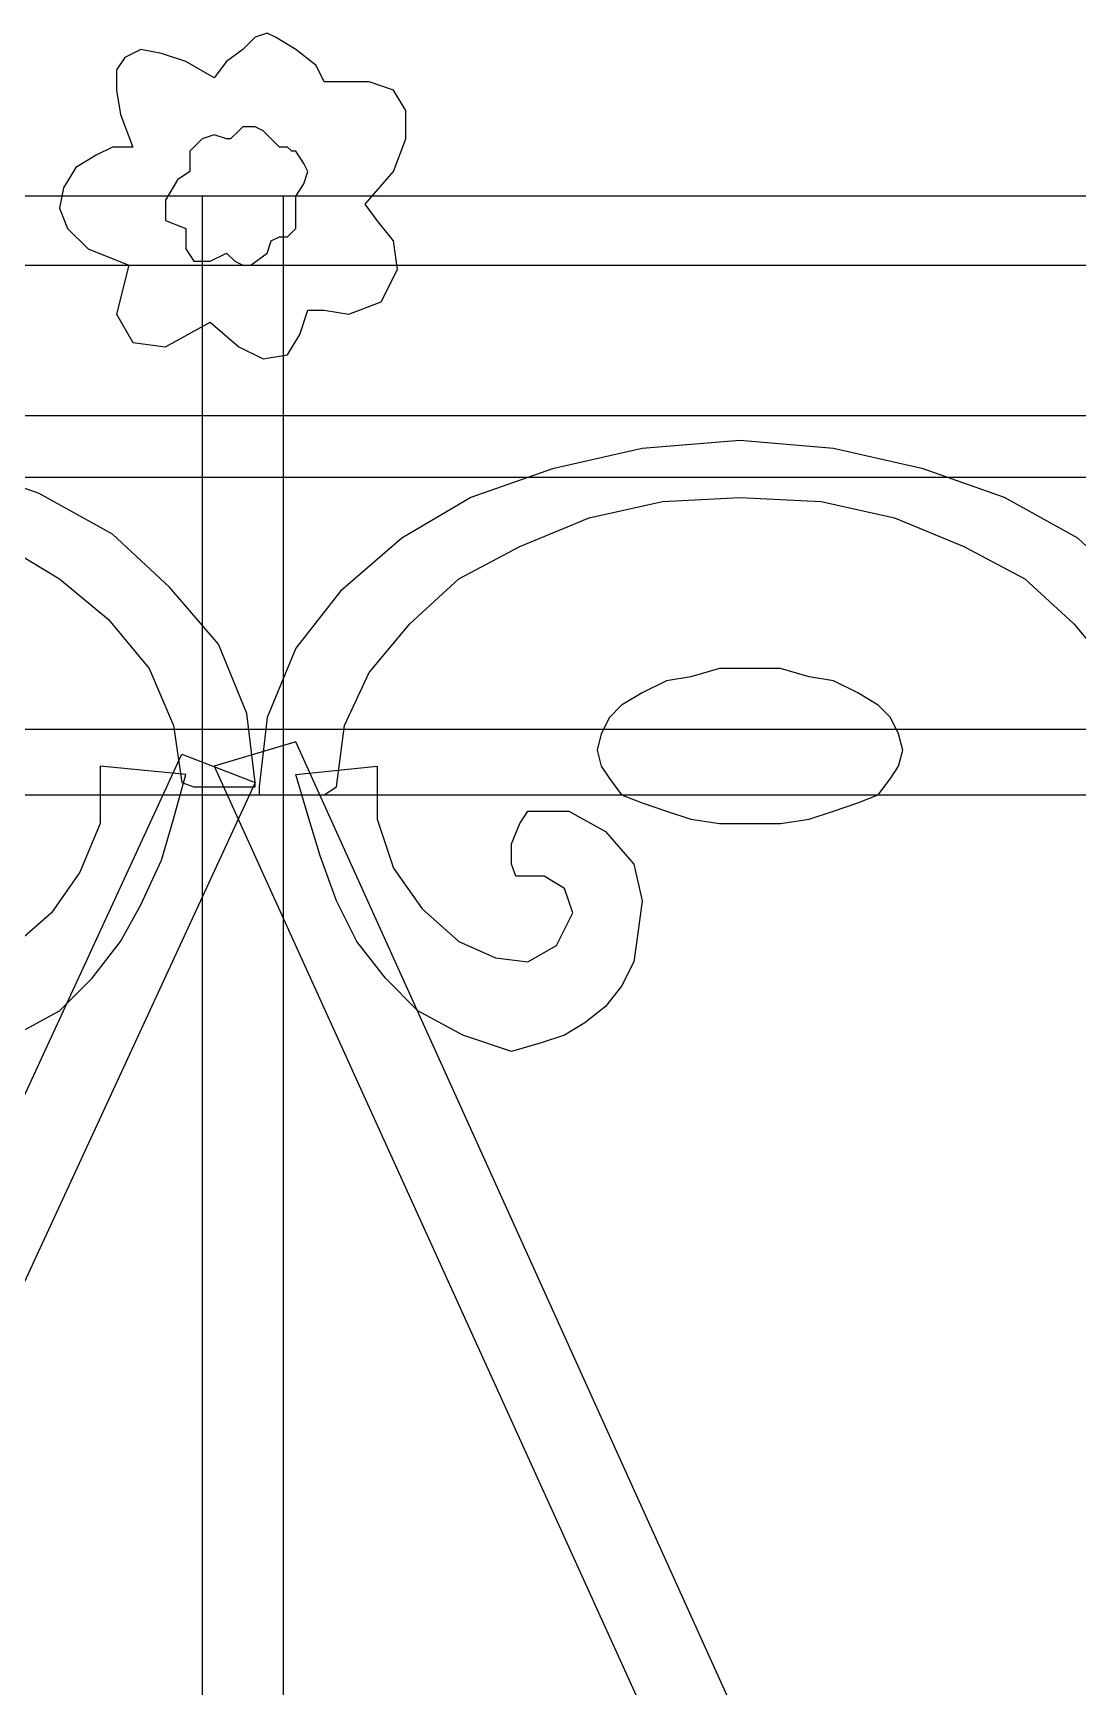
# Model space of a CAD drawing. Header units: centimetres. Extents: x -54 to 52, y -47 to 8.
# Drawn here: x -36.93 to -19.8, y -19.52 to 7.6 of the extents above; entities that cross this region are included whole.
import ezdxf

# ---------------------------------------------------------------- set-up
doc = ezdxf.new("R2010")
doc.units = ezdxf.units.CM
doc.header["$MEASUREMENT"] = 0
doc.layers.add('layer 1', color=7, linetype='Continuous')

msp = doc.modelspace()

# ---------------------------------------------------------------- linework, layer by layer
at = {"layer": 'layer 1', "color": 108}
for points, knots in [([(-31.4896, 4.79108), (-31.4896, 4.79108), (-31.28925, 4.52394), (-31.28925, 4.52394), (-31.28925, 4.52394), (-31.28925, 4.52394), (-31.02212, 4.19003), (-31.02212, 4.19003), (-31.02212, 4.19003), (-31.02212, 4.19003), (-30.95533, 3.72254), (-30.95533, 3.72254), (-30.95533, 3.72254), (-30.95533, 3.72254), (-31.22246, 3.18828), (-31.22246, 3.18828), (-31.22246, 3.18828), (-31.22246, 3.18828), (-31.75673, 2.98793), (-31.75673, 2.98793), (-31.75673, 2.98793), (-31.75673, 2.98793), (-32.15743, 3.05471), (-32.15743, 3.05471), (-32.15743, 3.05471), (-32.15743, 3.05471), (-32.42456, 3.05471), (-32.42456, 3.05471), (-32.42456, 3.05471), (-32.42456, 3.05471), (-32.55813, 2.65401), (-32.55813, 2.65401), (-32.55813, 2.65401), (-32.55813, 2.65401), (-32.75848, 2.3201), (-32.75848, 2.3201), (-32.75848, 2.3201), (-32.75848, 2.3201), (-33.15918, 2.25332), (-33.15918, 2.25332), (-33.15918, 2.25332), (-33.15918, 2.25332), (-33.55987, 2.45367), (-33.55987, 2.45367), (-33.55987, 2.45367), (-33.55987, 2.45367), (-34.02736, 2.85436), (-34.02736, 2.85436), (-34.02736, 2.85436), (-34.02736, 2.85436), (-34.76197, 2.45367), (-34.76197, 2.45367), (-34.76197, 2.45367), (-34.76197, 2.45367), (-35.29624, 2.52045), (-35.29624, 2.52045), (-35.29624, 2.52045), (-35.29624, 2.52045), (-35.56337, 2.98793), (-35.56337, 2.98793), (-35.56337, 2.98793), (-35.56337, 2.98793), (-35.36302, 3.78933), (-35.36302, 3.78933), (-35.36302, 3.78933), (-35.36302, 3.78933), (-36.03085, 4.05646), (-36.03085, 4.05646), (-36.03085, 4.05646), (-36.03085, 4.05646), (-36.36477, 4.39038), (-36.36477, 4.39038), (-36.36477, 4.39038), (-36.36477, 4.39038), (-36.49833, 4.72429), (-36.49833, 4.72429), (-36.49833, 4.72429), (-36.49833, 4.72429), (-36.43155, 5.05821), (-36.43155, 5.05821), (-36.43155, 5.05821), (-36.43155, 5.05821), (-36.2312, 5.39212), (-36.2312, 5.39212), (-36.2312, 5.39212), (-36.2312, 5.39212), (-35.89728, 5.59247), (-35.89728, 5.59247), (-35.89728, 5.59247), (-35.89728, 5.59247), (-35.63015, 5.72604), (-35.63015, 5.72604), (-35.63015, 5.72604), (-35.63015, 5.72604), (-35.29624, 5.72604), (-35.29624, 5.72604), (-35.29624, 5.72604), (-35.29624, 5.72604), (-35.49659, 6.2603), (-35.49659, 6.2603), (-35.49659, 6.2603), (-35.49659, 6.2603), (-35.56337, 6.661), (-35.56337, 6.661), (-35.56337, 6.661), (-35.56337, 6.661), (-35.56337, 6.99492), (-35.56337, 6.99492), (-35.56337, 6.99492), (-35.56337, 6.99492), (-35.4298, 7.19527), (-35.4298, 7.19527), (-35.4298, 7.19527), (-35.4298, 7.19527), (-35.16267, 7.32883), (-35.16267, 7.32883), (-35.16267, 7.32883), (-35.16267, 7.32883), (-34.82875, 7.26205), (-34.82875, 7.26205), (-34.82875, 7.26205), (-34.82875, 7.26205), (-34.42806, 7.12849), (-34.42806, 7.12849), (-34.42806, 7.12849), (-34.42806, 7.12849), (-33.96057, 6.86135), (-33.96057, 6.86135), (-33.96057, 6.86135), (-33.96057, 6.86135), (-33.76022, 7.12849), (-33.76022, 7.12849), (-33.76022, 7.12849), (-33.76022, 7.12849), (-33.49309, 7.32883), (-33.49309, 7.32883), (-33.49309, 7.32883), (-33.49309, 7.32883), (-33.29274, 7.52918), (-33.29274, 7.52918), (-33.29274, 7.52918), (-33.29274, 7.52918), (-33.09239, 7.59597), (-33.09239, 7.59597), (-33.09239, 7.59597), (-33.09239, 7.59597), (-32.95883, 7.52918), (-32.95883, 7.52918), (-32.95883, 7.52918), (-32.95883, 7.52918), (-32.62491, 7.32883), (-32.62491, 7.32883), (-32.62491, 7.32883), (-32.62491, 7.32883), (-32.291, 7.0617), (-32.291, 7.0617), (-32.291, 7.0617), (-32.291, 7.0617), (-32.15743, 6.79457), (-32.15743, 6.79457), (-32.15743, 6.79457), (-32.15743, 6.79457), (-32.02386, 6.79457), (-32.02386, 6.79457), (-32.02386, 6.79457), (-32.02386, 6.79457), (-31.75673, 6.79457), (-31.75673, 6.79457), (-31.75673, 6.79457), (-31.75673, 6.79457), (-31.42281, 6.79457), (-31.42281, 6.79457), (-31.42281, 6.79457), (-31.42281, 6.79457), (-31.02212, 6.661), (-31.02212, 6.661), (-31.02212, 6.661), (-31.02212, 6.661), (-30.82177, 6.32709), (-30.82177, 6.32709), (-30.82177, 6.32709), (-30.82177, 6.32709), (-30.82177, 5.85961), (-30.82177, 5.85961), (-30.82177, 5.85961), (-30.82177, 5.85961), (-31.02212, 5.32534), (-31.02212, 5.32534), (-31.02212, 5.32534), (-31.02212, 5.32534), (-31.4896, 4.79108), (-31.4896, 4.79108)], [0, 0, 0, 0, 0.02083333, 0.02083333, 0.02083333, 0.02083333, 0.04166667, 0.04166667, 0.04166667, 0.04166667, 0.0625, 0.0625, 0.0625, 0.0625, 0.08333333, 0.08333333, 0.08333333, 0.08333333, 0.10416667, 0.10416667, 0.10416667, 0.10416667, 0.125, 0.125, 0.125, 0.125, 0.14583333, 0.14583333, 0.14583333, 0.14583333, 0.16666667, 0.16666667, 0.16666667, 0.16666667, 0.1875, 0.1875, 0.1875, 0.1875, 0.20833333, 0.20833333, 0.20833333, 0.20833333, 0.22916667, 0.22916667, 0.22916667, 0.22916667, 0.25, 0.25, 0.25, 0.25, 0.27083333, 0.27083333, 0.27083333, 0.27083333, 0.29166667, 0.29166667, 0.29166667, 0.29166667, 0.3125, 0.3125, 0.3125, 0.3125, 0.33333333, 0.33333333, 0.33333333, 0.33333333, 0.35416667, 0.35416667, 0.35416667, 0.35416667, 0.375, 0.375, 0.375, 0.375, 0.39583333, 0.39583333, 0.39583333, 0.39583333, 0.41666667, 0.41666667, 0.41666667, 0.41666667, 0.4375, 0.4375, 0.4375, 0.4375, 0.45833333, 0.45833333, 0.45833333, 0.45833333, 0.47916667, 0.47916667, 0.47916667, 0.47916667, 0.5, 0.5, 0.5, 0.5, 0.52083333, 0.52083333, 0.52083333, 0.52083333, 0.54166667, 0.54166667, 0.54166667, 0.54166667, 0.5625, 0.5625, 0.5625, 0.5625, 0.58333333, 0.58333333, 0.58333333, 0.58333333, 0.60416667, 0.60416667, 0.60416667, 0.60416667, 0.625, 0.625, 0.625, 0.625, 0.64583333, 0.64583333, 0.64583333, 0.64583333, 0.66666667, 0.66666667, 0.66666667, 0.66666667, 0.6875, 0.6875, 0.6875, 0.6875, 0.70833333, 0.70833333, 0.70833333, 0.70833333, 0.72916667, 0.72916667, 0.72916667, 0.72916667, 0.75, 0.75, 0.75, 0.75, 0.77083333, 0.77083333, 0.77083333, 0.77083333, 0.79166667, 0.79166667, 0.79166667, 0.79166667, 0.8125, 0.8125, 0.8125, 0.8125, 0.83333333, 0.83333333, 0.83333333, 0.83333333, 0.85416667, 0.85416667, 0.85416667, 0.85416667, 0.875, 0.875, 0.875, 0.875, 0.89583333, 0.89583333, 0.89583333, 0.89583333, 0.91666667, 0.91666667, 0.91666667, 0.91666667, 0.9375, 0.9375, 0.9375, 0.9375, 0.95833333, 0.95833333, 0.95833333, 0.95833333, 0.97916667, 0.97916667, 0.97916667, 0.97916667, 1, 1, 1, 1]), ([(-49.58783, 4.92464), (-49.58783, 4.92464), (47.84878, 4.92464), (47.84878, 4.92464), (47.84878, 4.92464), (47.84878, 4.92464), (47.84878, 3.78933), (47.84878, 3.78933), (47.84878, 3.78933), (47.84878, 3.78933), (-49.58783, 3.78933), (-49.58783, 3.78933), (-49.58783, 3.78933), (-49.58783, 3.78933), (-49.58783, 4.92464), (-49.58783, 4.92464)], [0, 0, 0, 0, 0.25, 0.25, 0.25, 0.25, 0.5, 0.5, 0.5, 0.5, 0.75, 0.75, 0.75, 0.75, 1, 1, 1, 1]), ([(-34.16092, 4.92464), (-34.16092, 4.92464), (-32.82526, 4.92464), (-32.82526, 4.92464), (-32.82526, 4.92464), (-32.82526, 4.92464), (-32.82526, -46.63195), (-32.82526, -46.63195), (-32.82526, -46.63195), (-32.82526, -46.63195), (-34.16092, -46.63195), (-34.16092, -46.63195), (-34.16092, -46.63195), (-34.16092, -46.63195), (-34.16092, 4.92464), (-34.16092, 4.92464)], [0, 0, 0, 0, 0.25, 0.25, 0.25, 0.25, 0.5, 0.5, 0.5, 0.5, 0.75, 0.75, 0.75, 0.75, 1, 1, 1, 1]), ([(-49.58783, 1.31835), (-49.58783, 1.31835), (47.84878, 1.31835), (47.84878, 1.31835), (47.84878, 1.31835), (47.84878, 1.31835), (47.84878, 0.3166), (47.84878, 0.3166), (47.84878, 0.3166), (47.84878, 0.3166), (-49.58783, 0.3166), (-49.58783, 0.3166), (-49.58783, 0.3166), (-49.58783, 0.3166), (-49.58783, 1.31835), (-49.58783, 1.31835)], [0, 0, 0, 0, 0.25, 0.25, 0.25, 0.25, 0.5, 0.5, 0.5, 0.5, 0.75, 0.75, 0.75, 0.75, 1, 1, 1, 1]), ([(-41.23994, 0.98444), (-41.23994, 0.98444), (-39.63714, 0.85087), (-39.63714, 0.85087), (-39.63714, 0.85087), (-39.63714, 0.85087), (-38.16791, 0.51695), (-38.16791, 0.51695), (-38.16791, 0.51695), (-38.16791, 0.51695), (-36.83225, 0.04947), (-36.83225, 0.04947), (-36.83225, 0.04947), (-36.83225, 0.04947), (-35.63015, -0.61836), (-35.63015, -0.61836), (-35.63015, -0.61836), (-35.63015, -0.61836), (-34.69519, -1.48654), (-34.69519, -1.48654), (-34.69519, -1.48654), (-34.69519, -1.48654), (-33.89379, -2.4215), (-33.89379, -2.4215), (-33.89379, -2.4215), (-33.89379, -2.4215), (-33.42631, -3.55682), (-33.42631, -3.55682), (-33.42631, -3.55682), (-33.42631, -3.55682), (-33.29274, -4.69213), (-33.29274, -4.69213), (-33.29274, -4.69213), (-33.29274, -4.69213), (-33.29274, -4.69213), (-33.29274, -4.69213), (-33.29274, -4.69213), (-33.29274, -4.69213), (-33.29274, -4.69213), (-33.29274, -4.69213), (-33.29274, -4.69213), (-33.29274, -4.69213), (-33.29274, -4.75891), (-33.29274, -4.75891), (-33.29274, -4.75891), (-33.29274, -4.75891), (-33.29274, -4.75891), (-33.29274, -4.75891), (-33.29274, -4.75891), (-33.29274, -4.75891), (-33.49309, -4.75891), (-33.49309, -4.75891), (-33.49309, -4.75891), (-33.49309, -4.75891), (-33.89379, -4.75891), (-33.89379, -4.75891), (-33.89379, -4.75891), (-33.89379, -4.75891), (-34.29449, -4.75891), (-34.29449, -4.75891), (-34.29449, -4.75891), (-34.29449, -4.75891), (-34.49484, -4.69213), (-34.49484, -4.69213), (-34.49484, -4.69213), (-34.49484, -4.69213), (-34.62841, -3.75717), (-34.62841, -3.75717), (-34.62841, -3.75717), (-34.62841, -3.75717), (-35.0291, -2.8222), (-35.0291, -2.8222), (-35.0291, -2.8222), (-35.0291, -2.8222), (-35.69694, -2.02081), (-35.69694, -2.02081), (-35.69694, -2.02081), (-35.69694, -2.02081), (-36.49833, -1.35297), (-36.49833, -1.35297), (-36.49833, -1.35297), (-36.49833, -1.35297), (-37.50008, -0.75193), (-37.50008, -0.75193), (-37.50008, -0.75193), (-37.50008, -0.75193), (-38.63539, -0.35123), (-38.63539, -0.35123), (-38.63539, -0.35123), (-38.63539, -0.35123), (-39.90427, -0.01731), (-39.90427, -0.01731), (-39.90427, -0.01731), (-39.90427, -0.01731), (-41.23994, 0.04947), (-41.23994, 0.04947), (-41.23994, 0.04947), (-41.23994, 0.04947), (-42.5756, -0.01731), (-42.5756, -0.01731), (-42.5756, -0.01731), (-42.5756, -0.01731), (-43.7777, -0.35123), (-43.7777, -0.35123), (-43.7777, -0.35123), (-43.7777, -0.35123), (-44.91301, -0.75193), (-44.91301, -0.75193), (-44.91301, -0.75193), (-44.91301, -0.75193), (-45.91476, -1.35297), (-45.91476, -1.35297), (-45.91476, -1.35297), (-45.91476, -1.35297), (-46.78294, -2.02081), (-46.78294, -2.02081), (-46.78294, -2.02081), (-46.78294, -2.02081), (-47.45077, -2.8222), (-47.45077, -2.8222), (-47.45077, -2.8222), (-47.45077, -2.8222), (-47.85147, -3.75717), (-47.85147, -3.75717), (-47.85147, -3.75717), (-47.85147, -3.75717), (-47.98503, -4.69213), (-47.98503, -4.69213), (-47.98503, -4.69213), (-47.98503, -4.69213), (-48.18538, -4.75891), (-48.18538, -4.75891), (-48.18538, -4.75891), (-48.18538, -4.75891), (-48.5193, -4.75891), (-48.5193, -4.75891), (-48.5193, -4.75891), (-48.5193, -4.75891), (-48.92, -4.75891), (-48.92, -4.75891), (-48.92, -4.75891), (-48.92, -4.75891), (-49.12035, -4.75891), (-49.12035, -4.75891), (-49.12035, -4.75891), (-49.12035, -4.75891), (-49.18713, -4.75891), (-49.18713, -4.75891), (-49.18713, -4.75891), (-49.18713, -4.75891), (-49.25391, -4.69213), (-49.25391, -4.69213), (-49.25391, -4.69213), (-49.25391, -4.69213), (-49.25391, -4.69213), (-49.25391, -4.69213), (-49.25391, -4.69213), (-49.25391, -4.69213), (-49.25391, -4.69213), (-49.25391, -4.69213), (-49.25391, -4.69213), (-49.25391, -4.69213), (-49.12035, -3.55682), (-49.12035, -3.55682), (-49.12035, -3.55682), (-49.12035, -3.55682), (-48.65287, -2.4215), (-48.65287, -2.4215), (-48.65287, -2.4215), (-48.65287, -2.4215), (-47.85147, -1.48654), (-47.85147, -1.48654), (-47.85147, -1.48654), (-47.85147, -1.48654), (-46.9165, -0.61836), (-46.9165, -0.61836), (-46.9165, -0.61836), (-46.9165, -0.61836), (-45.71441, 0.04947), (-45.71441, 0.04947), (-45.71441, 0.04947), (-45.71441, 0.04947), (-44.37874, 0.51695), (-44.37874, 0.51695), (-44.37874, 0.51695), (-44.37874, 0.51695), (-42.84273, 0.85087), (-42.84273, 0.85087), (-42.84273, 0.85087), (-42.84273, 0.85087), (-41.23994, 0.98444), (-41.23994, 0.98444)], [0, 0, 0, 0, 0.02083333, 0.02083333, 0.02083333, 0.02083333, 0.04166667, 0.04166667, 0.04166667, 0.04166667, 0.0625, 0.0625, 0.0625, 0.0625, 0.08333333, 0.08333333, 0.08333333, 0.08333333, 0.10416667, 0.10416667, 0.10416667, 0.10416667, 0.125, 0.125, 0.125, 0.125, 0.14583333, 0.14583333, 0.14583333, 0.14583333, 0.16666667, 0.16666667, 0.16666667, 0.16666667, 0.1875, 0.1875, 0.1875, 0.1875, 0.20833333, 0.20833333, 0.20833333, 0.20833333, 0.22916667, 0.22916667, 0.22916667, 0.22916667, 0.25, 0.25, 0.25, 0.25, 0.27083333, 0.27083333, 0.27083333, 0.27083333, 0.29166667, 0.29166667, 0.29166667, 0.29166667, 0.3125, 0.3125, 0.3125, 0.3125, 0.33333333, 0.33333333, 0.33333333, 0.33333333, 0.35416667, 0.35416667, 0.35416667, 0.35416667, 0.375, 0.375, 0.375, 0.375, 0.39583333, 0.39583333, 0.39583333, 0.39583333, 0.41666667, 0.41666667, 0.41666667, 0.41666667, 0.4375, 0.4375, 0.4375, 0.4375, 0.45833333, 0.45833333, 0.45833333, 0.45833333, 0.47916667, 0.47916667, 0.47916667, 0.47916667, 0.5, 0.5, 0.5, 0.5, 0.52083333, 0.52083333, 0.52083333, 0.52083333, 0.54166667, 0.54166667, 0.54166667, 0.54166667, 0.5625, 0.5625, 0.5625, 0.5625, 0.58333333, 0.58333333, 0.58333333, 0.58333333, 0.60416667, 0.60416667, 0.60416667, 0.60416667, 0.625, 0.625, 0.625, 0.625, 0.64583333, 0.64583333, 0.64583333, 0.64583333, 0.66666667, 0.66666667, 0.66666667, 0.66666667, 0.6875, 0.6875, 0.6875, 0.6875, 0.70833333, 0.70833333, 0.70833333, 0.70833333, 0.72916667, 0.72916667, 0.72916667, 0.72916667, 0.75, 0.75, 0.75, 0.75, 0.77083333, 0.77083333, 0.77083333, 0.77083333, 0.79166667, 0.79166667, 0.79166667, 0.79166667, 0.8125, 0.8125, 0.8125, 0.8125, 0.83333333, 0.83333333, 0.83333333, 0.83333333, 0.85416667, 0.85416667, 0.85416667, 0.85416667, 0.875, 0.875, 0.875, 0.875, 0.89583333, 0.89583333, 0.89583333, 0.89583333, 0.91666667, 0.91666667, 0.91666667, 0.91666667, 0.9375, 0.9375, 0.9375, 0.9375, 0.95833333, 0.95833333, 0.95833333, 0.95833333, 0.97916667, 0.97916667, 0.97916667, 0.97916667, 1, 1, 1, 1]), ([(-25.34555, 0.91765), (-25.34555, 0.91765), (-23.80954, 0.78409), (-23.80954, 0.78409), (-23.80954, 0.78409), (-23.80954, 0.78409), (-22.34031, 0.45017), (-22.34031, 0.45017), (-22.34031, 0.45017), (-22.34031, 0.45017), (-21.00464, -0.01731), (-21.00464, -0.01731), (-21.00464, -0.01731), (-21.00464, -0.01731), (-19.80255, -0.68514), (-19.80255, -0.68514), (-19.80255, -0.68514), (-19.80255, -0.68514), (-18.86758, -1.55332), (-18.86758, -1.55332), (-18.86758, -1.55332), (-18.86758, -1.55332), (-18.13297, -2.48829), (-18.13297, -2.48829), (-18.13297, -2.48829), (-18.13297, -2.48829), (-17.66549, -3.6236), (-17.66549, -3.6236), (-17.66549, -3.6236), (-17.66549, -3.6236), (-17.53192, -4.75891), (-17.53192, -4.75891), (-17.53192, -4.75891), (-17.53192, -4.75891), (-17.53192, -4.75891), (-17.53192, -4.75891), (-17.53192, -4.75891), (-17.53192, -4.75891), (-17.53192, -4.75891), (-17.53192, -4.75891), (-17.53192, -4.75891), (-17.53192, -4.75891), (-17.53192, -4.75891), (-17.53192, -4.75891), (-17.53192, -4.75891), (-17.53192, -4.75891), (-17.53192, -4.75891), (-17.53192, -4.75891), (-17.53192, -4.75891), (-17.53192, -4.75891), (-17.73227, -4.75891), (-17.73227, -4.75891), (-17.73227, -4.75891), (-17.73227, -4.75891), (-18.13297, -4.8257), (-18.13297, -4.8257), (-18.13297, -4.8257), (-18.13297, -4.8257), (-18.53367, -4.8257), (-18.53367, -4.8257), (-18.53367, -4.8257), (-18.53367, -4.8257), (-18.66723, -4.75891), (-18.66723, -4.75891), (-18.66723, -4.75891), (-18.66723, -4.75891), (-18.8008, -3.75717), (-18.8008, -3.75717), (-18.8008, -3.75717), (-18.8008, -3.75717), (-19.2015, -2.88899), (-19.2015, -2.88899), (-19.2015, -2.88899), (-19.2015, -2.88899), (-19.86933, -2.08759), (-19.86933, -2.08759), (-19.86933, -2.08759), (-19.86933, -2.08759), (-20.67073, -1.35297), (-20.67073, -1.35297), (-20.67073, -1.35297), (-20.67073, -1.35297), (-21.67248, -0.81871), (-21.67248, -0.81871), (-21.67248, -0.81871), (-21.67248, -0.81871), (-22.80779, -0.35123), (-22.80779, -0.35123), (-22.80779, -0.35123), (-22.80779, -0.35123), (-24.00989, -0.08409), (-24.00989, -0.08409), (-24.00989, -0.08409), (-24.00989, -0.08409), (-25.34555, -0.01731), (-25.34555, -0.01731), (-25.34555, -0.01731), (-25.34555, -0.01731), (-26.61443, -0.08409), (-26.61443, -0.08409), (-26.61443, -0.08409), (-26.61443, -0.08409), (-27.81652, -0.35123), (-27.81652, -0.35123), (-27.81652, -0.35123), (-27.81652, -0.35123), (-28.95184, -0.81871), (-28.95184, -0.81871), (-28.95184, -0.81871), (-28.95184, -0.81871), (-29.95359, -1.35297), (-29.95359, -1.35297), (-29.95359, -1.35297), (-29.95359, -1.35297), (-30.75498, -2.08759), (-30.75498, -2.08759), (-30.75498, -2.08759), (-30.75498, -2.08759), (-31.42281, -2.88899), (-31.42281, -2.88899), (-31.42281, -2.88899), (-31.42281, -2.88899), (-31.82351, -3.75717), (-31.82351, -3.75717), (-31.82351, -3.75717), (-31.82351, -3.75717), (-31.95708, -4.75891), (-31.95708, -4.75891), (-31.95708, -4.75891), (-31.95708, -4.75891), (-32.15743, -4.89248), (-32.15743, -4.89248), (-32.15743, -4.89248), (-32.15743, -4.89248), (-32.55813, -4.89248), (-32.55813, -4.89248), (-32.55813, -4.89248), (-32.55813, -4.89248), (-32.95883, -4.89248), (-32.95883, -4.89248), (-32.95883, -4.89248), (-32.95883, -4.89248), (-33.22596, -4.89248), (-33.22596, -4.89248), (-33.22596, -4.89248), (-33.22596, -4.89248), (-33.22596, -4.8257), (-33.22596, -4.8257), (-33.22596, -4.8257), (-33.22596, -4.8257), (-33.22596, -4.75891), (-33.22596, -4.75891), (-33.22596, -4.75891), (-33.22596, -4.75891), (-33.22596, -4.75891), (-33.22596, -4.75891), (-33.22596, -4.75891), (-33.22596, -4.75891), (-33.22596, -4.75891), (-33.22596, -4.75891), (-33.22596, -4.75891), (-33.22596, -4.75891), (-33.09239, -3.6236), (-33.09239, -3.6236), (-33.09239, -3.6236), (-33.09239, -3.6236), (-32.62491, -2.48829), (-32.62491, -2.48829), (-32.62491, -2.48829), (-32.62491, -2.48829), (-31.8903, -1.55332), (-31.8903, -1.55332), (-31.8903, -1.55332), (-31.8903, -1.55332), (-30.88855, -0.68514), (-30.88855, -0.68514), (-30.88855, -0.68514), (-30.88855, -0.68514), (-29.75324, -0.01731), (-29.75324, -0.01731), (-29.75324, -0.01731), (-29.75324, -0.01731), (-28.41757, 0.45017), (-28.41757, 0.45017), (-28.41757, 0.45017), (-28.41757, 0.45017), (-26.94834, 0.78409), (-26.94834, 0.78409), (-26.94834, 0.78409), (-26.94834, 0.78409), (-25.34555, 0.91765), (-25.34555, 0.91765)], [0, 0, 0, 0, 0.02083333, 0.02083333, 0.02083333, 0.02083333, 0.04166667, 0.04166667, 0.04166667, 0.04166667, 0.0625, 0.0625, 0.0625, 0.0625, 0.08333333, 0.08333333, 0.08333333, 0.08333333, 0.10416667, 0.10416667, 0.10416667, 0.10416667, 0.125, 0.125, 0.125, 0.125, 0.14583333, 0.14583333, 0.14583333, 0.14583333, 0.16666667, 0.16666667, 0.16666667, 0.16666667, 0.1875, 0.1875, 0.1875, 0.1875, 0.20833333, 0.20833333, 0.20833333, 0.20833333, 0.22916667, 0.22916667, 0.22916667, 0.22916667, 0.25, 0.25, 0.25, 0.25, 0.27083333, 0.27083333, 0.27083333, 0.27083333, 0.29166667, 0.29166667, 0.29166667, 0.29166667, 0.3125, 0.3125, 0.3125, 0.3125, 0.33333333, 0.33333333, 0.33333333, 0.33333333, 0.35416667, 0.35416667, 0.35416667, 0.35416667, 0.375, 0.375, 0.375, 0.375, 0.39583333, 0.39583333, 0.39583333, 0.39583333, 0.41666667, 0.41666667, 0.41666667, 0.41666667, 0.4375, 0.4375, 0.4375, 0.4375, 0.45833333, 0.45833333, 0.45833333, 0.45833333, 0.47916667, 0.47916667, 0.47916667, 0.47916667, 0.5, 0.5, 0.5, 0.5, 0.52083333, 0.52083333, 0.52083333, 0.52083333, 0.54166667, 0.54166667, 0.54166667, 0.54166667, 0.5625, 0.5625, 0.5625, 0.5625, 0.58333333, 0.58333333, 0.58333333, 0.58333333, 0.60416667, 0.60416667, 0.60416667, 0.60416667, 0.625, 0.625, 0.625, 0.625, 0.64583333, 0.64583333, 0.64583333, 0.64583333, 0.66666667, 0.66666667, 0.66666667, 0.66666667, 0.6875, 0.6875, 0.6875, 0.6875, 0.70833333, 0.70833333, 0.70833333, 0.70833333, 0.72916667, 0.72916667, 0.72916667, 0.72916667, 0.75, 0.75, 0.75, 0.75, 0.77083333, 0.77083333, 0.77083333, 0.77083333, 0.79166667, 0.79166667, 0.79166667, 0.79166667, 0.8125, 0.8125, 0.8125, 0.8125, 0.83333333, 0.83333333, 0.83333333, 0.83333333, 0.85416667, 0.85416667, 0.85416667, 0.85416667, 0.875, 0.875, 0.875, 0.875, 0.89583333, 0.89583333, 0.89583333, 0.89583333, 0.91666667, 0.91666667, 0.91666667, 0.91666667, 0.9375, 0.9375, 0.9375, 0.9375, 0.95833333, 0.95833333, 0.95833333, 0.95833333, 0.97916667, 0.97916667, 0.97916667, 0.97916667, 1, 1, 1, 1]), ([(-25.1452, -2.8222), (-25.1452, -2.8222), (-24.67772, -2.8222), (-24.67772, -2.8222), (-24.67772, -2.8222), (-24.67772, -2.8222), (-24.21023, -2.95577), (-24.21023, -2.95577), (-24.21023, -2.95577), (-24.21023, -2.95577), (-23.80954, -3.02255), (-23.80954, -3.02255), (-23.80954, -3.02255), (-23.80954, -3.02255), (-23.40884, -3.2229), (-23.40884, -3.2229), (-23.40884, -3.2229), (-23.40884, -3.2229), (-23.07492, -3.42325), (-23.07492, -3.42325), (-23.07492, -3.42325), (-23.07492, -3.42325), (-22.87457, -3.6236), (-22.87457, -3.6236), (-22.87457, -3.6236), (-22.87457, -3.6236), (-22.74101, -3.89073), (-22.74101, -3.89073), (-22.74101, -3.89073), (-22.74101, -3.89073), (-22.67422, -4.15787), (-22.67422, -4.15787), (-22.67422, -4.15787), (-22.67422, -4.15787), (-22.74101, -4.425), (-22.74101, -4.425), (-22.74101, -4.425), (-22.74101, -4.425), (-22.87457, -4.62535), (-22.87457, -4.62535), (-22.87457, -4.62535), (-22.87457, -4.62535), (-23.07492, -4.89248), (-23.07492, -4.89248), (-23.07492, -4.89248), (-23.07492, -4.89248), (-23.40884, -5.02605), (-23.40884, -5.02605), (-23.40884, -5.02605), (-23.40884, -5.02605), (-23.80954, -5.15961), (-23.80954, -5.15961), (-23.80954, -5.15961), (-23.80954, -5.15961), (-24.21023, -5.29318), (-24.21023, -5.29318), (-24.21023, -5.29318), (-24.21023, -5.29318), (-24.67772, -5.35996), (-24.67772, -5.35996), (-24.67772, -5.35996), (-24.67772, -5.35996), (-25.1452, -5.35996), (-25.1452, -5.35996), (-25.1452, -5.35996), (-25.1452, -5.35996), (-25.67946, -5.35996), (-25.67946, -5.35996), (-25.67946, -5.35996), (-25.67946, -5.35996), (-26.14695, -5.29318), (-26.14695, -5.29318), (-26.14695, -5.29318), (-26.14695, -5.29318), (-26.54764, -5.15961), (-26.54764, -5.15961), (-26.54764, -5.15961), (-26.54764, -5.15961), (-26.94834, -5.02605), (-26.94834, -5.02605), (-26.94834, -5.02605), (-26.94834, -5.02605), (-27.28226, -4.89248), (-27.28226, -4.89248), (-27.28226, -4.89248), (-27.28226, -4.89248), (-27.48261, -4.62535), (-27.48261, -4.62535), (-27.48261, -4.62535), (-27.48261, -4.62535), (-27.61618, -4.425), (-27.61618, -4.425), (-27.61618, -4.425), (-27.61618, -4.425), (-27.68296, -4.15787), (-27.68296, -4.15787), (-27.68296, -4.15787), (-27.68296, -4.15787), (-27.61618, -3.89073), (-27.61618, -3.89073), (-27.61618, -3.89073), (-27.61618, -3.89073), (-27.48261, -3.6236), (-27.48261, -3.6236), (-27.48261, -3.6236), (-27.48261, -3.6236), (-27.28226, -3.42325), (-27.28226, -3.42325), (-27.28226, -3.42325), (-27.28226, -3.42325), (-26.94834, -3.2229), (-26.94834, -3.2229), (-26.94834, -3.2229), (-26.94834, -3.2229), (-26.54764, -3.02255), (-26.54764, -3.02255), (-26.54764, -3.02255), (-26.54764, -3.02255), (-26.14695, -2.95577), (-26.14695, -2.95577), (-26.14695, -2.95577), (-26.14695, -2.95577), (-25.67946, -2.8222), (-25.67946, -2.8222), (-25.67946, -2.8222), (-25.67946, -2.8222), (-25.1452, -2.8222), (-25.1452, -2.8222)], [0, 0, 0, 0, 0.03125, 0.03125, 0.03125, 0.03125, 0.0625, 0.0625, 0.0625, 0.0625, 0.09375, 0.09375, 0.09375, 0.09375, 0.125, 0.125, 0.125, 0.125, 0.15625, 0.15625, 0.15625, 0.15625, 0.1875, 0.1875, 0.1875, 0.1875, 0.21875, 0.21875, 0.21875, 0.21875, 0.25, 0.25, 0.25, 0.25, 0.28125, 0.28125, 0.28125, 0.28125, 0.3125, 0.3125, 0.3125, 0.3125, 0.34375, 0.34375, 0.34375, 0.34375, 0.375, 0.375, 0.375, 0.375, 0.40625, 0.40625, 0.40625, 0.40625, 0.4375, 0.4375, 0.4375, 0.4375, 0.46875, 0.46875, 0.46875, 0.46875, 0.5, 0.5, 0.5, 0.5, 0.53125, 0.53125, 0.53125, 0.53125, 0.5625, 0.5625, 0.5625, 0.5625, 0.59375, 0.59375, 0.59375, 0.59375, 0.625, 0.625, 0.625, 0.625, 0.65625, 0.65625, 0.65625, 0.65625, 0.6875, 0.6875, 0.6875, 0.6875, 0.71875, 0.71875, 0.71875, 0.71875, 0.75, 0.75, 0.75, 0.75, 0.78125, 0.78125, 0.78125, 0.78125, 0.8125, 0.8125, 0.8125, 0.8125, 0.84375, 0.84375, 0.84375, 0.84375, 0.875, 0.875, 0.875, 0.875, 0.90625, 0.90625, 0.90625, 0.90625, 0.9375, 0.9375, 0.9375, 0.9375, 0.96875, 0.96875, 0.96875, 0.96875, 1, 1, 1, 1]), ([(-49.58783, -3.82395), (-49.58783, -3.82395), (47.84878, -3.82395), (47.84878, -3.82395), (47.84878, -3.82395), (47.84878, -3.82395), (47.84878, -4.89248), (47.84878, -4.89248), (47.84878, -4.89248), (47.84878, -4.89248), (-49.58783, -4.89248), (-49.58783, -4.89248), (-49.58783, -4.89248), (-49.58783, -4.89248), (-49.58783, -3.82395), (-49.58783, -3.82395)], [0, 0, 0, 0, 0.25, 0.25, 0.25, 0.25, 0.5, 0.5, 0.5, 0.5, 0.75, 0.75, 0.75, 0.75, 1, 1, 1, 1]), ([(-33.96057, -4.425), (-33.96057, -4.425), (-32.62491, -4.0243), (-32.62491, -4.0243), (-32.62491, -4.0243), (-32.62491, -4.0243), (-17.79905, -36.81482), (-17.79905, -36.81482), (-17.79905, -36.81482), (-17.79905, -36.81482), (-19.06793, -37.21552), (-19.06793, -37.21552), (-19.06793, -37.21552), (-19.06793, -37.21552), (-33.96057, -4.425), (-33.96057, -4.425)], [0, 0, 0, 0, 0.25, 0.25, 0.25, 0.25, 0.5, 0.5, 0.5, 0.5, 0.75, 0.75, 0.75, 0.75, 1, 1, 1, 1]), ([(-33.29274, -4.69213), (-33.29274, -4.69213), (-34.49484, -4.22465), (-34.49484, -4.22465), (-34.49484, -4.22465), (-34.49484, -4.22465), (-49.58783, -36.94839), (-49.58783, -36.94839), (-49.58783, -36.94839), (-49.58783, -36.94839), (-48.38573, -37.34909), (-48.38573, -37.34909), (-48.38573, -37.34909), (-48.38573, -37.34909), (-33.29274, -4.69213), (-33.29274, -4.69213)], [0, 0, 0, 0, 0.25, 0.25, 0.25, 0.25, 0.5, 0.5, 0.5, 0.5, 0.75, 0.75, 0.75, 0.75, 1, 1, 1, 1]), ([(-38.03435, -9.09982), (-38.03435, -9.09982), (-38.43504, -9.03304), (-38.43504, -9.03304), (-38.43504, -9.03304), (-38.43504, -9.03304), (-38.83574, -8.89947), (-38.83574, -8.89947), (-38.83574, -8.89947), (-38.83574, -8.89947), (-39.23644, -8.69912), (-39.23644, -8.69912), (-39.23644, -8.69912), (-39.23644, -8.69912), (-39.57036, -8.43199), (-39.57036, -8.43199), (-39.57036, -8.43199), (-39.57036, -8.43199), (-39.83749, -8.09807), (-39.83749, -8.09807), (-39.83749, -8.09807), (-39.83749, -8.09807), (-40.03784, -7.69737), (-40.03784, -7.69737), (-40.03784, -7.69737), (-40.03784, -7.69737), (-40.17141, -7.22989), (-40.17141, -7.22989), (-40.17141, -7.22989), (-40.17141, -7.22989), (-40.23819, -6.62884), (-40.23819, -6.62884), (-40.23819, -6.62884), (-40.23819, -6.62884), (-40.17141, -6.36171), (-40.17141, -6.36171), (-40.17141, -6.36171), (-40.17141, -6.36171), (-40.03784, -6.02779), (-40.03784, -6.02779), (-40.03784, -6.02779), (-40.03784, -6.02779), (-39.83749, -5.76066), (-39.83749, -5.76066), (-39.83749, -5.76066), (-39.83749, -5.76066), (-39.57036, -5.56031), (-39.57036, -5.56031), (-39.57036, -5.56031), (-39.57036, -5.56031), (-39.30323, -5.35996), (-39.30323, -5.35996), (-39.30323, -5.35996), (-39.30323, -5.35996), (-38.96931, -5.2264), (-38.96931, -5.2264), (-38.96931, -5.2264), (-38.96931, -5.2264), (-38.56861, -5.15961), (-38.56861, -5.15961), (-38.56861, -5.15961), (-38.56861, -5.15961), (-38.23469, -5.15961), (-38.23469, -5.15961), (-38.23469, -5.15961), (-38.23469, -5.15961), (-38.10113, -5.35996), (-38.10113, -5.35996), (-38.10113, -5.35996), (-38.10113, -5.35996), (-37.96756, -5.69388), (-37.96756, -5.69388), (-37.96756, -5.69388), (-37.96756, -5.69388), (-37.96756, -6.02779), (-37.96756, -6.02779), (-37.96756, -6.02779), (-37.96756, -6.02779), (-38.10113, -6.22814), (-38.10113, -6.22814), (-38.10113, -6.22814), (-38.10113, -6.22814), (-38.30148, -6.22814), (-38.30148, -6.22814), (-38.30148, -6.22814), (-38.30148, -6.22814), (-38.63539, -6.29493), (-38.63539, -6.29493), (-38.63539, -6.29493), (-38.63539, -6.29493), (-38.90253, -6.42849), (-38.90253, -6.42849), (-38.90253, -6.42849), (-38.90253, -6.42849), (-38.96931, -6.82919), (-38.96931, -6.82919), (-38.96931, -6.82919), (-38.96931, -6.82919), (-38.76896, -7.36346), (-38.76896, -7.36346), (-38.76896, -7.36346), (-38.76896, -7.36346), (-38.30148, -7.63059), (-38.30148, -7.63059), (-38.30148, -7.63059), (-38.30148, -7.63059), (-37.76721, -7.63059), (-37.76721, -7.63059), (-37.76721, -7.63059), (-37.76721, -7.63059), (-37.16616, -7.29667), (-37.16616, -7.29667), (-37.16616, -7.29667), (-37.16616, -7.29667), (-36.6319, -6.82919), (-36.6319, -6.82919), (-36.6319, -6.82919), (-36.6319, -6.82919), (-36.16442, -6.16136), (-36.16442, -6.16136), (-36.16442, -6.16136), (-36.16442, -6.16136), (-35.8305, -5.35996), (-35.8305, -5.35996), (-35.8305, -5.35996), (-35.8305, -5.35996), (-35.8305, -4.425), (-35.8305, -4.425), (-35.8305, -4.425), (-35.8305, -4.425), (-34.42806, -4.55857), (-34.42806, -4.55857), (-34.42806, -4.55857), (-34.42806, -4.55857), (-34.62841, -5.29318), (-34.62841, -5.29318), (-34.62841, -5.29318), (-34.62841, -5.29318), (-34.82875, -5.96101), (-34.82875, -5.96101), (-34.82875, -5.96101), (-34.82875, -5.96101), (-35.16267, -6.69563), (-35.16267, -6.69563), (-35.16267, -6.69563), (-35.16267, -6.69563), (-35.49659, -7.29667), (-35.49659, -7.29667), (-35.49659, -7.29667), (-35.49659, -7.29667), (-35.96407, -7.89772), (-35.96407, -7.89772), (-35.96407, -7.89772), (-35.96407, -7.89772), (-36.49833, -8.43199), (-36.49833, -8.43199), (-36.49833, -8.43199), (-36.49833, -8.43199), (-37.23295, -8.83269), (-37.23295, -8.83269), (-37.23295, -8.83269), (-37.23295, -8.83269), (-38.03435, -9.09982), (-38.03435, -9.09982)], [0, 0, 0, 0, 0.02439024, 0.02439024, 0.02439024, 0.02439024, 0.04878049, 0.04878049, 0.04878049, 0.04878049, 0.07317073, 0.07317073, 0.07317073, 0.07317073, 0.09756098, 0.09756098, 0.09756098, 0.09756098, 0.12195122, 0.12195122, 0.12195122, 0.12195122, 0.14634146, 0.14634146, 0.14634146, 0.14634146, 0.17073171, 0.17073171, 0.17073171, 0.17073171, 0.19512195, 0.19512195, 0.19512195, 0.19512195, 0.2195122, 0.2195122, 0.2195122, 0.2195122, 0.24390244, 0.24390244, 0.24390244, 0.24390244, 0.26829268, 0.26829268, 0.26829268, 0.26829268, 0.29268293, 0.29268293, 0.29268293, 0.29268293, 0.31707317, 0.31707317, 0.31707317, 0.31707317, 0.34146341, 0.34146341, 0.34146341, 0.34146341, 0.36585366, 0.36585366, 0.36585366, 0.36585366, 0.3902439, 0.3902439, 0.3902439, 0.3902439, 0.41463415, 0.41463415, 0.41463415, 0.41463415, 0.43902439, 0.43902439, 0.43902439, 0.43902439, 0.46341463, 0.46341463, 0.46341463, 0.46341463, 0.48780488, 0.48780488, 0.48780488, 0.48780488, 0.51219512, 0.51219512, 0.51219512, 0.51219512, 0.53658537, 0.53658537, 0.53658537, 0.53658537, 0.56097561, 0.56097561, 0.56097561, 0.56097561, 0.58536585, 0.58536585, 0.58536585, 0.58536585, 0.6097561, 0.6097561, 0.6097561, 0.6097561, 0.63414634, 0.63414634, 0.63414634, 0.63414634, 0.65853659, 0.65853659, 0.65853659, 0.65853659, 0.68292683, 0.68292683, 0.68292683, 0.68292683, 0.70731707, 0.70731707, 0.70731707, 0.70731707, 0.73170732, 0.73170732, 0.73170732, 0.73170732, 0.75609756, 0.75609756, 0.75609756, 0.75609756, 0.7804878, 0.7804878, 0.7804878, 0.7804878, 0.80487805, 0.80487805, 0.80487805, 0.80487805, 0.82926829, 0.82926829, 0.82926829, 0.82926829, 0.85365854, 0.85365854, 0.85365854, 0.85365854, 0.87804878, 0.87804878, 0.87804878, 0.87804878, 0.90243902, 0.90243902, 0.90243902, 0.90243902, 0.92682927, 0.92682927, 0.92682927, 0.92682927, 0.95121951, 0.95121951, 0.95121951, 0.95121951, 0.97560976, 0.97560976, 0.97560976, 0.97560976, 1, 1, 1, 1]), ([(-29.0854, -9.09982), (-29.0854, -9.09982), (-28.61792, -8.96625), (-28.61792, -8.96625), (-28.61792, -8.96625), (-28.61792, -8.96625), (-28.21722, -8.83269), (-28.21722, -8.83269), (-28.21722, -8.83269), (-28.21722, -8.83269), (-27.88331, -8.63234), (-27.88331, -8.63234), (-27.88331, -8.63234), (-27.88331, -8.63234), (-27.54939, -8.3652), (-27.54939, -8.3652), (-27.54939, -8.3652), (-27.54939, -8.3652), (-27.28226, -8.03129), (-27.28226, -8.03129), (-27.28226, -8.03129), (-27.28226, -8.03129), (-27.08191, -7.63059), (-27.08191, -7.63059), (-27.08191, -7.63059), (-27.08191, -7.63059), (-27.01513, -7.16311), (-27.01513, -7.16311), (-27.01513, -7.16311), (-27.01513, -7.16311), (-26.94834, -6.62884), (-26.94834, -6.62884), (-26.94834, -6.62884), (-26.94834, -6.62884), (-27.08191, -6.02779), (-27.08191, -6.02779), (-27.08191, -6.02779), (-27.08191, -6.02779), (-27.54939, -5.49353), (-27.54939, -5.49353), (-27.54939, -5.49353), (-27.54939, -5.49353), (-28.15044, -5.15961), (-28.15044, -5.15961), (-28.15044, -5.15961), (-28.15044, -5.15961), (-28.81827, -5.15961), (-28.81827, -5.15961), (-28.81827, -5.15961), (-28.81827, -5.15961), (-28.95184, -5.35996), (-28.95184, -5.35996), (-28.95184, -5.35996), (-28.95184, -5.35996), (-29.0854, -5.69388), (-29.0854, -5.69388), (-29.0854, -5.69388), (-29.0854, -5.69388), (-29.0854, -6.02779), (-29.0854, -6.02779), (-29.0854, -6.02779), (-29.0854, -6.02779), (-29.01862, -6.22814), (-29.01862, -6.22814), (-29.01862, -6.22814), (-29.01862, -6.22814), (-28.81827, -6.22814), (-28.81827, -6.22814), (-28.81827, -6.22814), (-28.81827, -6.22814), (-28.55114, -6.22814), (-28.55114, -6.22814), (-28.55114, -6.22814), (-28.55114, -6.22814), (-28.21722, -6.42849), (-28.21722, -6.42849), (-28.21722, -6.42849), (-28.21722, -6.42849), (-28.08366, -6.82919), (-28.08366, -6.82919), (-28.08366, -6.82919), (-28.08366, -6.82919), (-28.35079, -7.36346), (-28.35079, -7.36346), (-28.35079, -7.36346), (-28.35079, -7.36346), (-28.81827, -7.63059), (-28.81827, -7.63059), (-28.81827, -7.63059), (-28.81827, -7.63059), (-29.35254, -7.56381), (-29.35254, -7.56381), (-29.35254, -7.56381), (-29.35254, -7.56381), (-29.95359, -7.29667), (-29.95359, -7.29667), (-29.95359, -7.29667), (-29.95359, -7.29667), (-30.55463, -6.76241), (-30.55463, -6.76241), (-30.55463, -6.76241), (-30.55463, -6.76241), (-31.02212, -6.09458), (-31.02212, -6.09458), (-31.02212, -6.09458), (-31.02212, -6.09458), (-31.28925, -5.29318), (-31.28925, -5.29318), (-31.28925, -5.29318), (-31.28925, -5.29318), (-31.28925, -4.425), (-31.28925, -4.425), (-31.28925, -4.425), (-31.28925, -4.425), (-32.62491, -4.55857), (-32.62491, -4.55857), (-32.62491, -4.55857), (-32.62491, -4.55857), (-32.42456, -5.2264), (-32.42456, -5.2264), (-32.42456, -5.2264), (-32.42456, -5.2264), (-32.22421, -5.89423), (-32.22421, -5.89423), (-32.22421, -5.89423), (-32.22421, -5.89423), (-31.95708, -6.62884), (-31.95708, -6.62884), (-31.95708, -6.62884), (-31.95708, -6.62884), (-31.62316, -7.29667), (-31.62316, -7.29667), (-31.62316, -7.29667), (-31.62316, -7.29667), (-31.15568, -7.89772), (-31.15568, -7.89772), (-31.15568, -7.89772), (-31.15568, -7.89772), (-30.62142, -8.43199), (-30.62142, -8.43199), (-30.62142, -8.43199), (-30.62142, -8.43199), (-29.8868, -8.83269), (-29.8868, -8.83269), (-29.8868, -8.83269), (-29.8868, -8.83269), (-29.0854, -9.09982), (-29.0854, -9.09982)], [0, 0, 0, 0, 0.02702703, 0.02702703, 0.02702703, 0.02702703, 0.05405405, 0.05405405, 0.05405405, 0.05405405, 0.08108108, 0.08108108, 0.08108108, 0.08108108, 0.10810811, 0.10810811, 0.10810811, 0.10810811, 0.13513514, 0.13513514, 0.13513514, 0.13513514, 0.16216216, 0.16216216, 0.16216216, 0.16216216, 0.18918919, 0.18918919, 0.18918919, 0.18918919, 0.21621622, 0.21621622, 0.21621622, 0.21621622, 0.24324324, 0.24324324, 0.24324324, 0.24324324, 0.27027027, 0.27027027, 0.27027027, 0.27027027, 0.2972973, 0.2972973, 0.2972973, 0.2972973, 0.32432432, 0.32432432, 0.32432432, 0.32432432, 0.35135135, 0.35135135, 0.35135135, 0.35135135, 0.37837838, 0.37837838, 0.37837838, 0.37837838, 0.40540541, 0.40540541, 0.40540541, 0.40540541, 0.43243243, 0.43243243, 0.43243243, 0.43243243, 0.45945946, 0.45945946, 0.45945946, 0.45945946, 0.48648649, 0.48648649, 0.48648649, 0.48648649, 0.51351351, 0.51351351, 0.51351351, 0.51351351, 0.54054054, 0.54054054, 0.54054054, 0.54054054, 0.56756757, 0.56756757, 0.56756757, 0.56756757, 0.59459459, 0.59459459, 0.59459459, 0.59459459, 0.62162162, 0.62162162, 0.62162162, 0.62162162, 0.64864865, 0.64864865, 0.64864865, 0.64864865, 0.67567568, 0.67567568, 0.67567568, 0.67567568, 0.7027027, 0.7027027, 0.7027027, 0.7027027, 0.72972973, 0.72972973, 0.72972973, 0.72972973, 0.75675676, 0.75675676, 0.75675676, 0.75675676, 0.78378378, 0.78378378, 0.78378378, 0.78378378, 0.81081081, 0.81081081, 0.81081081, 0.81081081, 0.83783784, 0.83783784, 0.83783784, 0.83783784, 0.86486486, 0.86486486, 0.86486486, 0.86486486, 0.89189189, 0.89189189, 0.89189189, 0.89189189, 0.91891892, 0.91891892, 0.91891892, 0.91891892, 0.94594595, 0.94594595, 0.94594595, 0.94594595, 0.97297297, 0.97297297, 0.97297297, 0.97297297, 1, 1, 1, 1])]:
    msp.add_open_spline(points, degree=3, knots=knots, dxfattribs=at)
at = {"layer": 'layer 1', "color": 117}
msp.add_open_spline([(-32.62491, 4.92464), (-32.62491, 4.92464), (-32.62491, 4.79108), (-32.62491, 4.79108), (-32.62491, 4.79108), (-32.62491, 4.79108), (-32.62491, 4.65751), (-32.62491, 4.65751), (-32.62491, 4.65751), (-32.62491, 4.65751), (-32.62491, 4.52394), (-32.62491, 4.52394), (-32.62491, 4.52394), (-32.62491, 4.52394), (-32.62491, 4.39038), (-32.62491, 4.39038), (-32.62491, 4.39038), (-32.62491, 4.39038), (-32.75848, 4.25681), (-32.75848, 4.25681), (-32.75848, 4.25681), (-32.75848, 4.25681), (-32.89204, 4.25681), (-32.89204, 4.25681), (-32.89204, 4.25681), (-32.89204, 4.25681), (-33.02561, 4.19003), (-33.02561, 4.19003), (-33.02561, 4.19003), (-33.02561, 4.19003), (-33.09239, 3.98968), (-33.09239, 3.98968), (-33.09239, 3.98968), (-33.09239, 3.98968), (-33.35953, 3.78933), (-33.35953, 3.78933), (-33.35953, 3.78933), (-33.35953, 3.78933), (-33.49309, 3.78933), (-33.49309, 3.78933), (-33.49309, 3.78933), (-33.49309, 3.78933), (-33.62666, 3.85611), (-33.62666, 3.85611), (-33.62666, 3.85611), (-33.62666, 3.85611), (-33.76022, 3.98968), (-33.76022, 3.98968), (-33.76022, 3.98968), (-33.76022, 3.98968), (-34.02736, 3.85611), (-34.02736, 3.85611), (-34.02736, 3.85611), (-34.02736, 3.85611), (-34.29449, 3.85611), (-34.29449, 3.85611), (-34.29449, 3.85611), (-34.29449, 3.85611), (-34.42806, 4.05646), (-34.42806, 4.05646), (-34.42806, 4.05646), (-34.42806, 4.05646), (-34.42806, 4.39038), (-34.42806, 4.39038), (-34.42806, 4.39038), (-34.42806, 4.39038), (-34.76197, 4.52394), (-34.76197, 4.52394), (-34.76197, 4.52394), (-34.76197, 4.52394), (-34.76197, 4.85786), (-34.76197, 4.85786), (-34.76197, 4.85786), (-34.76197, 4.85786), (-34.56162, 5.19177), (-34.56162, 5.19177), (-34.56162, 5.19177), (-34.56162, 5.19177), (-34.36127, 5.32534), (-34.36127, 5.32534), (-34.36127, 5.32534), (-34.36127, 5.32534), (-34.36127, 5.65926), (-34.36127, 5.65926), (-34.36127, 5.65926), (-34.36127, 5.65926), (-34.16092, 5.85961), (-34.16092, 5.85961), (-34.16092, 5.85961), (-34.16092, 5.85961), (-33.96057, 5.92639), (-33.96057, 5.92639), (-33.96057, 5.92639), (-33.96057, 5.92639), (-33.76022, 5.85961), (-33.76022, 5.85961), (-33.76022, 5.85961), (-33.76022, 5.85961), (-33.69344, 5.85961), (-33.69344, 5.85961), (-33.69344, 5.85961), (-33.69344, 5.85961), (-33.55987, 5.99317), (-33.55987, 5.99317), (-33.55987, 5.99317), (-33.55987, 5.99317), (-33.49309, 6.05995), (-33.49309, 6.05995), (-33.49309, 6.05995), (-33.49309, 6.05995), (-33.35953, 6.05995), (-33.35953, 6.05995), (-33.35953, 6.05995), (-33.35953, 6.05995), (-33.29274, 6.05995), (-33.29274, 6.05995), (-33.29274, 6.05995), (-33.29274, 6.05995), (-33.15918, 5.99317), (-33.15918, 5.99317), (-33.15918, 5.99317), (-33.15918, 5.99317), (-33.02561, 5.85961), (-33.02561, 5.85961), (-33.02561, 5.85961), (-33.02561, 5.85961), (-32.89204, 5.72604), (-32.89204, 5.72604), (-32.89204, 5.72604), (-32.89204, 5.72604), (-32.89204, 5.72604), (-32.89204, 5.72604), (-32.89204, 5.72604), (-32.89204, 5.72604), (-32.75848, 5.72604), (-32.75848, 5.72604), (-32.75848, 5.72604), (-32.75848, 5.72604), (-32.69169, 5.65926), (-32.69169, 5.65926), (-32.69169, 5.65926), (-32.69169, 5.65926), (-32.62491, 5.65926), (-32.62491, 5.65926), (-32.62491, 5.65926), (-32.62491, 5.65926), (-32.49134, 5.45891), (-32.49134, 5.45891), (-32.49134, 5.45891), (-32.49134, 5.45891), (-32.42456, 5.32534), (-32.42456, 5.32534), (-32.42456, 5.32534), (-32.42456, 5.32534), (-32.49134, 5.12499), (-32.49134, 5.12499), (-32.49134, 5.12499), (-32.49134, 5.12499), (-32.62491, 4.92464), (-32.62491, 4.92464)], degree=3, knots=[0, 0, 0, 0, 0.025, 0.025, 0.025, 0.025, 0.05, 0.05, 0.05, 0.05, 0.075, 0.075, 0.075, 0.075, 0.1, 0.1, 0.1, 0.1, 0.125, 0.125, 0.125, 0.125, 0.15, 0.15, 0.15, 0.15, 0.175, 0.175, 0.175, 0.175, 0.2, 0.2, 0.2, 0.2, 0.225, 0.225, 0.225, 0.225, 0.25, 0.25, 0.25, 0.25, 0.275, 0.275, 0.275, 0.275, 0.3, 0.3, 0.3, 0.3, 0.325, 0.325, 0.325, 0.325, 0.35, 0.35, 0.35, 0.35, 0.375, 0.375, 0.375, 0.375, 0.4, 0.4, 0.4, 0.4, 0.425, 0.425, 0.425, 0.425, 0.45, 0.45, 0.45, 0.45, 0.475, 0.475, 0.475, 0.475, 0.5, 0.5, 0.5, 0.5, 0.525, 0.525, 0.525, 0.525, 0.55, 0.55, 0.55, 0.55, 0.575, 0.575, 0.575, 0.575, 0.6, 0.6, 0.6, 0.6, 0.625, 0.625, 0.625, 0.625, 0.65, 0.65, 0.65, 0.65, 0.675, 0.675, 0.675, 0.675, 0.7, 0.7, 0.7, 0.7, 0.725, 0.725, 0.725, 0.725, 0.75, 0.75, 0.75, 0.75, 0.775, 0.775, 0.775, 0.775, 0.8, 0.8, 0.8, 0.8, 0.825, 0.825, 0.825, 0.825, 0.85, 0.85, 0.85, 0.85, 0.875, 0.875, 0.875, 0.875, 0.9, 0.9, 0.9, 0.9, 0.925, 0.925, 0.925, 0.925, 0.95, 0.95, 0.95, 0.95, 0.975, 0.975, 0.975, 0.975, 1, 1, 1, 1], dxfattribs=at)

doc.saveas('drawing.dxf')
